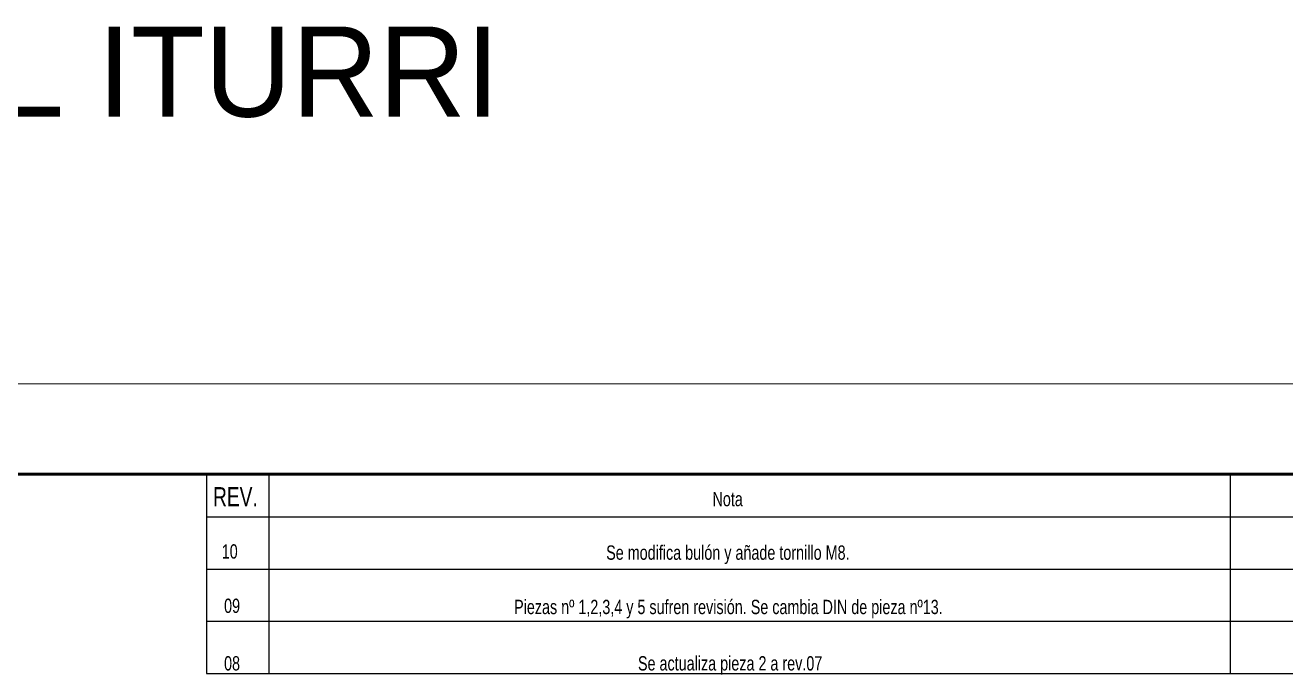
# Model space of a CAD drawing. Header units: millimetres. Extents: x -7982 to 6300, y -38 to 5016.
# Drawn here: x -4832 to -2735, y 3933 to 5014 of the extents above; entities that cross this region are included whole.
import ezdxf

# ---------------------------------------------------------------- set-up
doc = ezdxf.new("R2010")
doc.units = ezdxf.units.MM
doc.header["$LTSCALE"] = 15
doc.layers.add('FORMATO', color=7, linetype='Continuous')
doc.styles.add('SLDTEXTSTYLE1', font='TXT', dxfattribs={"width": 0.75})

msp = doc.modelspace()

# ---------------------------------------------------------------- linework, layer by layer
at = {"color": 7, "linetype": 'Continuous', "lineweight": 18}
msp.add_line((-7981.86, 4416.81), (-1681.86, 4416.81), dxfattribs=at)
at = {"color": 7, "linetype": 'Continuous', "lineweight": 50}
msp.add_line((-1831.86, 4266.81), (-7681.86, 4266.81), dxfattribs=at)
at = {"layer": 'FORMATO'}
for p, q in [((-4530.49, 4266.81), (-1831.86, 4266.81)), ((-4530.49, 4266.81), (-4530.49, 3934.8)), ((-4426.35, 4266.81), (-4426.35, 3934.8)), ((-2827, 4266.81), (-2827, 3934.8)), ((-4530.49, 4195.8), (-1831.86, 4195.8)), ((-4530.49, 4108.8), (-1831.86, 4108.8)), ((-4530.49, 4021.8), (-1831.86, 4021.8)), ((-4530.49, 3934.8), (-1831.86, 3934.8))]:
    msp.add_line(p, q, dxfattribs=at)

# ---------------------------------------------------------------- texts
at = {"insert": (-6461.62, 5011.7), "char_height": 150, "attachment_point": 1}
msp.add_mtext_dynamic_manual_height_columns('PLANO ORIGINAL ITURRI', width=3387.0182, gutter_width=262.5, heights=[0], dxfattribs=at)
at = {"layer": 'FORMATO', "style": 'SLDTEXTSTYLE1'}
for s, insert, char_height, attachment_point in [('REV.', (-4519.32, 4245.09), 31.75, 1), ('Nota', (-3688.49, 4237.2), 23.812, 1), ('10', (-4491.58, 4149.99), 23.812, 2), ('Se modifica bulón y añade tornillo M8.', (-3662.89, 4148.03), 23.8125, 2), ('09', (-4487.71, 4059.51), 23.812, 2), ('Piezas nº 1,2,3,4 y 5 sufren revisión. Se cambia DIN de pieza nº13.', (-3661.99, 4057.56), 23.8125, 2), ('08', (-4487.71, 3963.75), 23.812, 2), ('Se actualiza pieza 2 a rev.07', (-3659.11, 3963.75), 23.8125, 2)]:
    msp.add_mtext(s, dxfattribs=dict(at, insert=insert, char_height=char_height, attachment_point=attachment_point))

doc.saveas('drawing.dxf')
